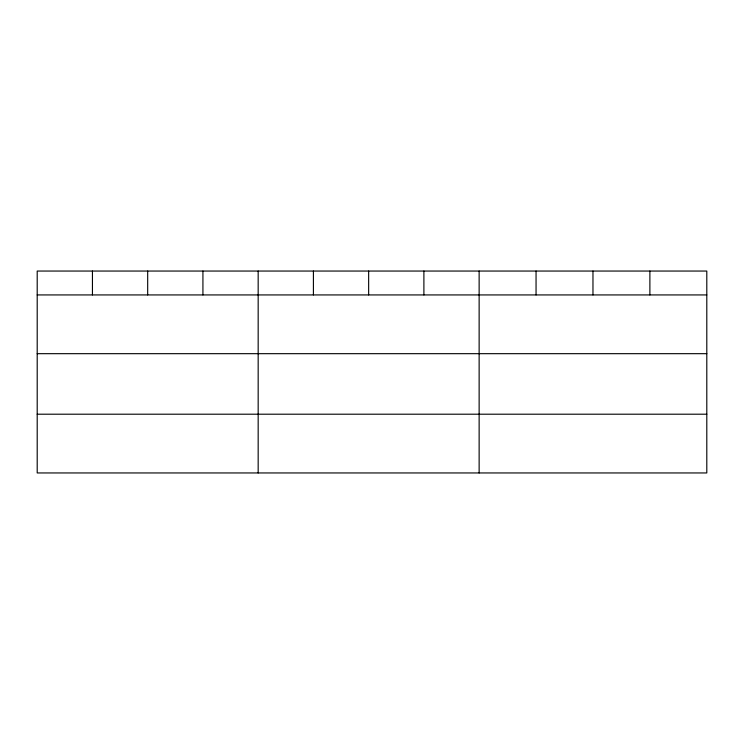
<?xml version="1.0" encoding="UTF-8"?>
<svg xmlns="http://www.w3.org/2000/svg" width="744" height="744" viewBox="0 0 744 744"><rect width="100%" height="100%" fill="white"/><g stroke="black" fill="none" stroke-linecap="round" stroke-linejoin="round"><path stroke-width="1.12" d="M706.8 353.679L706.8 271.048L37.2 271.048L37.2 472.952L706.8 472.952L706.8 353.679L37.2 353.679M37.2 294.931L706.8 294.931M37.2 414.203L706.8 414.203M649.884 271.048L649.884 294.931M592.968 271.048L592.968 294.931M536.052 271.048L536.052 294.931M479.136 271.048L479.136 472.952M423.894 271.048L423.894 294.931M368.652 271.048L368.652 294.931M313.41 271.048L313.41 294.931M258.168 271.048L258.168 472.952M202.926 271.048L202.926 294.931M147.684 271.048L147.684 294.931M92.442 271.048L92.442 294.931"/></g></svg>
